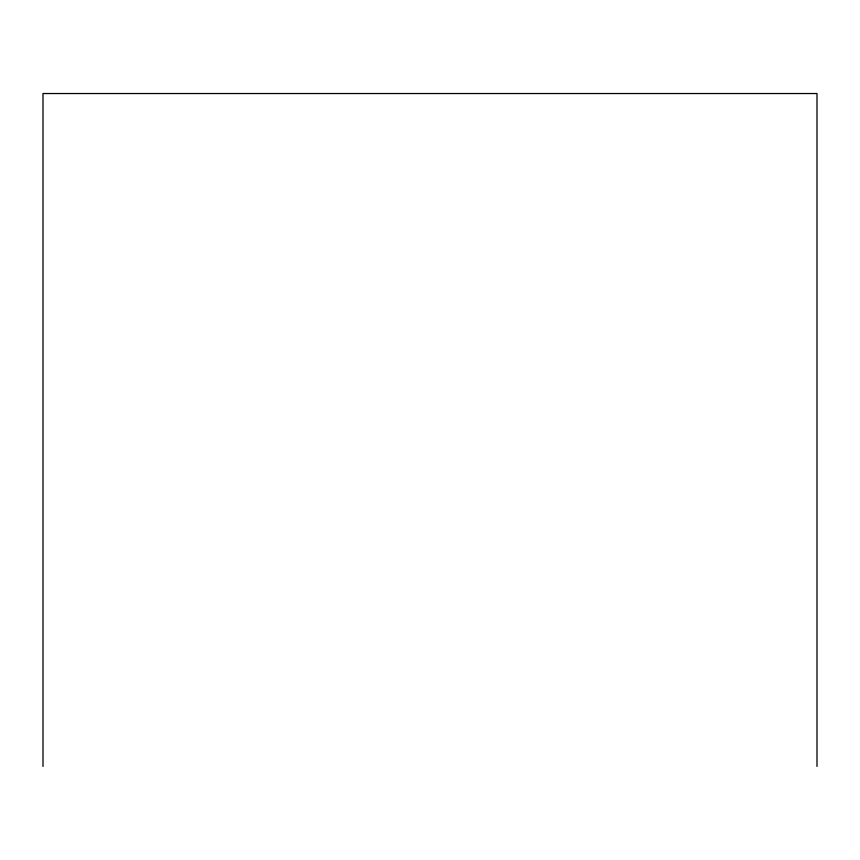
<?xml version="1.0" encoding="UTF-8"?>
<svg xmlns="http://www.w3.org/2000/svg" width="860" height="860" viewBox="0 0 860 860"><rect width="100%" height="100%" fill="white"/><g stroke="black" fill="none" stroke-linecap="round" stroke-linejoin="round"><path stroke-width="1.29" d="M817 766.464L817 93.536L43 93.536L43 766.464"/></g></svg>
